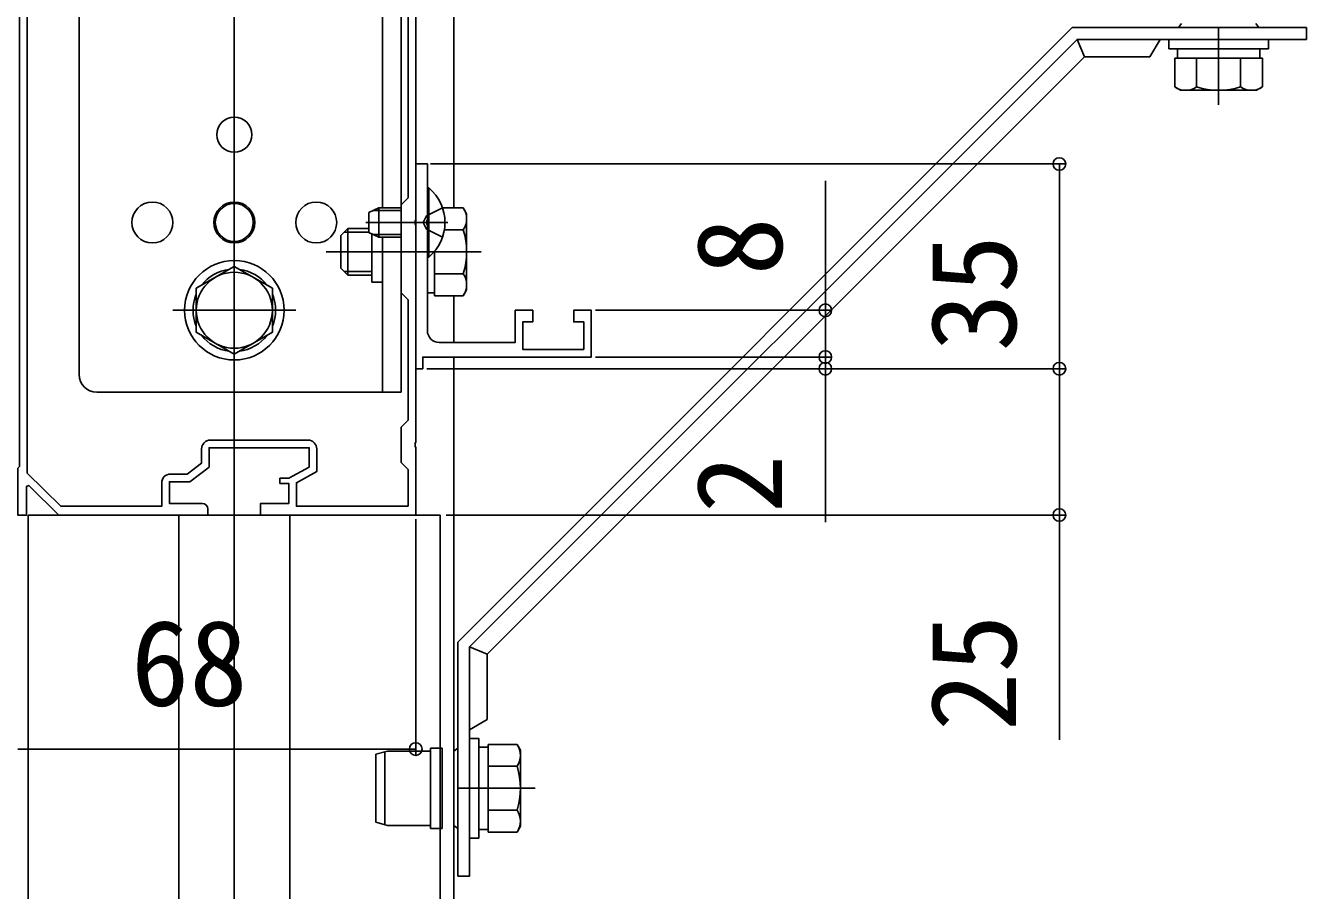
# Model space of a CAD drawing. Units: millimetres, scale not verified. Extents: x -875 to 875, y -1304 to 1296.
# Drawn here: x -319.7 to -100.8, y 301.9 to 449.8 of the extents above; entities that cross this region are included whole.
import ezdxf
from ezdxf.enums import TextEntityAlignment as Align

# ---------------------------------------------------------------- set-up
doc = ezdxf.new("R2010")
doc.units = ezdxf.units.MM
doc.header["$LTSCALE"] = 8
for name, color, linetype in [('0-2_YKK_11', 7, 'Continuous'), ('0-4_YKK_12', 2, 'Continuous'), ('0-5_YKK_13', 4, 'Continuous'), ('0-6_YKK_D', 6, 'Continuous')]:
    doc.layers.add(name, color=color, linetype=linetype)
doc.styles.add('ＭＳ ゴシック', font='')
doc.styles.get('ＭＳ ゴシック').set_extended_font_data('MS Gothic')

msp = doc.modelspace()

# ---------------------------------------------------------------- linework, layer by layer
at = {"layer": '0-2_YKK_11'}
msp.add_line((-271.4, 378.9), (-288.1, 378.9), dxfattribs=at)
for points in [[(-320.7, 507.8), (-320.7, 374.4), (-321, 374.1), (-321, 366.1), (-319.5, 366.1), (-319.5, 371), (-319.132, 371.154), (-314, 366.1), (-288.5, 366.1), (-288.5, 367.1)], [(-319.4, 373.243), (-319.4, 509.8)], [(-289.5, 368.1), (-295.1, 368.1), (-295.1, 371.8), (-291.6, 371.8), (-288.3, 374.3), (-288.3, 377.6), (-271.2, 377.6), (-271.2, 374.3), (-274.7, 372.4), (-276.2, 372.4), (-276.2, 371.5), (-274.7, 371.5), (-274.7, 368.1), (-279.5, 368.1), (-279.5, 366.1), (-253, 366.1), (-253, 377.642), (-253.12, 377.825), (-253.12, 378.375), (-253, 378.558), (-253, 415.642), (-253.12, 415.825), (-253.12, 416.375), (-253, 416.558), (-253, 480.642)], [(-254.3, 472.9), (-254.3, 420.3), (-255.5, 419.1), (-255.5, 404.1), (-254.3, 402.9), (-254.3, 382.3), (-255.5, 381.1), (-255.5, 375.1), (-254.3, 373.9), (-254.3, 367.6)], [(-253, 391.1), (-253, 426.1), (-251, 426.1), (-251, 416.558), (-251.12, 416.375), (-251.12, 415.825), (-251, 415.642), (-251, 397.6)], [(-249, 395.6), (-236, 395.6), (-236, 401.1), (-233, 401.1), (-233, 399.1), (-234.7, 399.1), (-234.7, 394.4), (-224.3, 394.4), (-224.3, 399.1), (-226, 399.1), (-226, 401.1), (-223, 401.1), (-223, 393.1), (-251.8, 393.1), (-251.8, 391.1), (-253, 391.1)], [(-289.6, 377.4), (-289.6, 374.946), (-292.037, 373.1), (-294.9, 373.1)], [(-254.3, 367.6), (-273.4, 367.6), (-273.4, 371.627), (-269.9, 373.527), (-269.9, 377.4)], [(-296.4, 371.6), (-296.4, 367.6), (-313.67, 367.6), (-319.4, 373.243)]]:
    msp.add_lwpolyline(points, dxfattribs=at)
for centre, radius, start, end in [((-249, 397.6), 2, 180.00001, 269.99999), ((-288.1, 377.4), 1.5, 90.00001, 179.99999), ((-271.4, 377.4), 1.5, 0.00001, 89.99999), ((-294.9, 371.6), 1.5, 90.00001, 179.99999), ((-289.5, 367.1), 1, 0.00001, 89.99999)]:
    msp.add_arc(centre, radius, start, end, dxfattribs=at)
at = {"layer": '0-4_YKK_12'}
for p, q in [((-284, 963.1), (-284, -92.9)), ((-246.5, 473.594), (-246.5, 418.606)), ((-246.5, 403.594), (-246.5, 395.6)), ((-246.5, 393.1), (-246.5, 216.1)), ((-248.8, 366.1), (-319.2, 366.1))]:
    msp.add_line(p, q, dxfattribs=at)
for points in [[(-319.2, 79.6), (-319.2, 216.1), (-319.2, 366.1)], [(-293.5, 79.6), (-293.5, 216.1), (-293.5, 366.1)], [(-274.5, 79.6), (-274.5, 216.1), (-274.5, 366.1)], [(-248.8, 79.6), (-248.8, 216.1), (-248.8, 366.1)]]:
    msp.add_lwpolyline(points, dxfattribs=at)
at = {"layer": '0-5_YKK_13'}
for p, q in [((-258.7, 505.1), (-258.7, 418.6)), ((-255.5, 505.1), (-255.5, 387.1)), ((-310.5, 390.1), (-310.5, 502.1)), ((-140.8, 449.4), (-245.8, 344.4)), ((-140.8, 449.4), (-100.8, 449.4)), ((-122.15, 450.1), (-122.65, 449.4)), ((-122.65, 449.4), (-108.95, 449.4)), ((-115.8, 436.2), (-115.8, 449.4)), ((-109.45, 450.1), (-108.95, 449.4)), ((-100.8, 449.4), (-100.8, 447.4)), ((-125.8, 447.4), (-127.532, 444.4)), ((-138.729, 444.4), (-240.8, 342.329)), ((-122.85, 445.8), (-122.85, 444.2)), ((-108.75, 444.2), (-108.75, 445.8)), ((-123.306, 444.2), (-123.306, 439.281)), ((-123.306, 444.2), (-108.294, 444.2)), ((-119.8, 444.2), (-111.8, 444.2)), ((-119.553, 444.2), (-119.553, 439.281)), ((-112.047, 444.2), (-112.047, 439.281)), ((-108.294, 444.2), (-108.294, 439.281)), ((-122.3, 438.7), (-123.306, 439.281)), ((-122.3, 438.7), (-109.3, 438.7)), ((-109.3, 438.7), (-108.294, 439.281)), ((-251, 422), (-251, 410.2)), ((-250.752, 422), (-251, 422)), ((-250.752, 410.2), (-250.752, 422)), ((-261, 417.8), (-259.3, 418.6)), ((-255.5, 418.167), (-260.22, 418.167)), ((-255.5, 418.6), (-259.3, 418.6)), ((-259.3, 413.6), (-259.3, 418.6)), ((-248.417, 418.6), (-251.135, 417.245)), ((-248.419, 418.606), (-244.881, 418.606)), ((-244.3, 417.6), (-244.881, 418.606)), ((-247.5, 416.1), (-261.5, 416.1)), ((-261, 414.4), (-261, 417.8)), ((-251.744, 416.1), (-251.135, 417.245)), ((-251.744, 416.1), (-251.135, 414.955)), ((-244.3, 404.6), (-244.3, 417.6)), ((-265.8, 413.9), (-264.6, 415.1)), ((-265.8, 413.9), (-265.8, 408.3)), ((-265.248, 414.452), (-261, 414.452)), ((-261, 415.1), (-264.6, 415.1)), ((-264.6, 415.1), (-264.6, 407.1)), ((-259.3, 413.6), (-261, 414.4)), ((-260.5, 414.165), (-260.5, 405.9)), ((-255.5, 414.033), (-260.22, 414.033)), ((-248.417, 413.6), (-251.135, 414.955)), ((-248.102, 414.853), (-244.881, 414.853)), ((-284, 411.6), (-284, 390.6)), ((-255.5, 413.6), (-259.3, 413.6)), ((-258.7, 413.6), (-258.7, 387.1)), ((-241.8, 411.1), (-268.3, 411.1)), ((-250.752, 410.2), (-251, 410.2)), ((-249.8, 407.1), (-249.8, 411.152)), ((-249.8, 403.594), (-249.8, 411.152)), ((-265.8, 408.3), (-264.6, 407.1)), ((-265.248, 407.748), (-260.5, 407.748)), ((-264.6, 407.1), (-260.5, 407.1)), ((-249.8, 407.347), (-244.881, 407.347)), ((-260.5, 405.9), (-258.7, 405.9)), ((-251, 404.05), (-249.8, 404.05)), ((-249.8, 403.594), (-244.881, 403.594)), ((-244.3, 404.6), (-244.881, 403.594)), ((-273.5, 401.1), (-294.5, 401.1)), ((-284, 387.1), (-284, 392.1)), ((-255.5, 387.1), (-307.5, 387.1)), ((-245.8, 344.4), (-245.8, 304.4)), ((-243.8, 329.4), (-240.8, 331.132)), ((-248.5, 326.25), (-250.5, 326.25)), ((-250.5, 326.25), (-250.5, 312.55)), ((-248.5, 326.25), (-248.5, 312.55)), ((-246.5, 325.75), (-245.8, 326.25)), ((-245.8, 312.55), (-245.8, 326.25)), ((-240.6, 326.45), (-242.2, 326.45)), ((-240.6, 326.906), (-235.681, 326.906)), ((-240.6, 311.894), (-240.6, 326.906)), ((-235.1, 325.9), (-235.681, 326.906)), ((-258.3, 325.616), (-258.3, 313.184)), ((-250.5, 325.75), (-257.8, 325.75)), ((-246.5, 325.75), (-246.5, 313.05)), ((-235.1, 312.9), (-235.1, 325.9)), ((-240.6, 315.4), (-240.6, 323.4)), ((-240.6, 323.153), (-235.681, 323.153)), ((-232.6, 319.4), (-245.8, 319.4)), ((-240.6, 315.647), (-235.681, 315.647)), ((-257.8, 313.05), (-259.8, 313.586)), ((-257.8, 313.05), (-250.5, 313.05)), ((-246.5, 313.05), (-245.8, 312.55)), ((-248.5, 312.55), (-250.5, 312.55)), ((-242.2, 312.35), (-240.6, 312.35)), ((-240.6, 311.894), (-235.681, 311.894)), ((-235.1, 312.9), (-235.681, 311.894))]:
    msp.add_line(p, q, dxfattribs=at)
for points in [[(-100.8, 447.4), (-139.972, 447.4), (-243.8, 343.572)], [(-127.532, 444.4), (-138.729, 444.4), (-139.972, 447.4)], [(-245.8, 304.4), (-243.8, 304.4), (-243.8, 343.572)], [(-240.8, 331.132), (-240.8, 342.329), (-243.8, 343.572)], [(-257.8, 325.75), (-259.8, 325.214), (-259.8, 313.586)]]:
    msp.add_lwpolyline(points, dxfattribs=at)
for points in [[(-107.3, 447.4), (-124.3, 447.4), (-124.3, 445.8), (-107.3, 445.8)], [(-284, 408.606), (-290.5, 404.853), (-290.5, 397.347), (-284, 393.594), (-277.5, 397.347), (-277.5, 404.853)], [(-243.8, 327.9), (-243.8, 310.9), (-242.2, 310.9), (-242.2, 327.9)]]:
    msp.add_lwpolyline(points, close=True, dxfattribs=at)
for centre, radius in [((-284, 431.1), 3), ((-298, 416.1), 3.5), ((-284, 416.1), 3.5), ((-284, 416.1), 3.25), ((-270, 416.1), 3.5), ((-284, 401.1), 8.5), ((-284, 401.1), 6.5)]:
    msp.add_circle(centre, radius, dxfattribs=at)
for centre, radius, start, end in [((-121.429, 442.023), 3.323, 235.61575, 304.38425), ((-115.8, 451.119), 12.419, 252.41205, 287.58795), ((-110.171, 442.023), 3.323, 235.61575, 304.38425), ((-255.7, 416.1), 7.7, 309.98312, 50.01688), ((-247.623, 416.729), 3.323, 325.61575, 34.38425), ((-256.719, 411.1), 12.419, 342.41205, 17.58795), ((-284, 401.1), 7.05, 97.21814, 142.78186), ((-284, 401.1), 7.05, 37.21814, 82.78186), ((-247.623, 405.471), 3.323, 325.61575, 34.38425), ((-284, 401.1), 7.05, 157.21814, 202.78186), ((-284, 401.1), 7.05, 337.21814, 22.78186), ((-284, 401.1), 7.05, 217.21814, 262.78186), ((-284, 401.1), 7.05, 277.21814, 322.78186), ((-307.5, 390.1), 3, 180, 270), ((-238.423, 325.029), 3.323, 325.61575, 34.38425), ((-247.519, 319.4), 12.419, 342.41205, 17.58795), ((-238.423, 313.771), 3.323, 325.61575, 34.38425)]:
    msp.add_arc(centre, radius, start, end, dxfattribs=at)
at = {"layer": '0-6_YKK_D'}
for p, q in [((-250.5, 426.1), (-142, 426.1)), ((-143, 391.1), (-143, 426.1)), ((-222.3, 401.1), (-182, 401.1)), ((-183, 393.1), (-183, 397.4)), ((-222.3, 393.1), (-182, 393.1)), ((-222.3, 393.1), (-182, 393.1)), ((-183, 393.1), (-183, 391.1)), ((-251.1, 391.1), (-142, 391.1)), ((-251.1, 391.1), (-142, 391.1)), ((-251.1, 391.1), (-182, 391.1)), ((-183, 391.1), (-183, 364.909)), ((-247.8, 366.1), (-142, 366.1)), ((-253, 365.4), (-253, 325.1)), ((-321, 326.1), (-316.7, 326.1)), ((-321, 326.1), (-253, 326.1))]:
    msp.add_line(p, q, dxfattribs=at)
for points in [[(-183, 393.1), (-183, 401.1), (-183, 423.218)], [(-143, 391.1), (-143, 366.1), (-143, 327.664)]]:
    msp.add_lwpolyline(points, dxfattribs=at)
for centre in [(-143, 426.1), (-183, 401.1), (-183, 393.1), (-183, 393.1), (-183, 391.1), (-143, 391.1), (-143, 391.1), (-143, 366.1), (-253, 326.1)]:
    msp.add_circle(centre, 1.075, dxfattribs=at)

# ---------------------------------------------------------------- texts
at = {"layer": '0-6_YKK_D', "style": 'ＭＳ ゴシック'}
for s, p in [('8', (-186, 407.036)), ('35', (-146, 394.055)), ('2', (-186, 366.432)), ('25', (-146, 329.186))]:
    msp.add_text(s, height=14.66, rotation=90, dxfattribs=at).set_placement(p, align=Align.BOTTOM_LEFT)
msp.add_text('68', height=14.66, dxfattribs=at).set_placement((-301.659, 329.1), align=Align.BOTTOM_LEFT)

doc.saveas('drawing.dxf')
